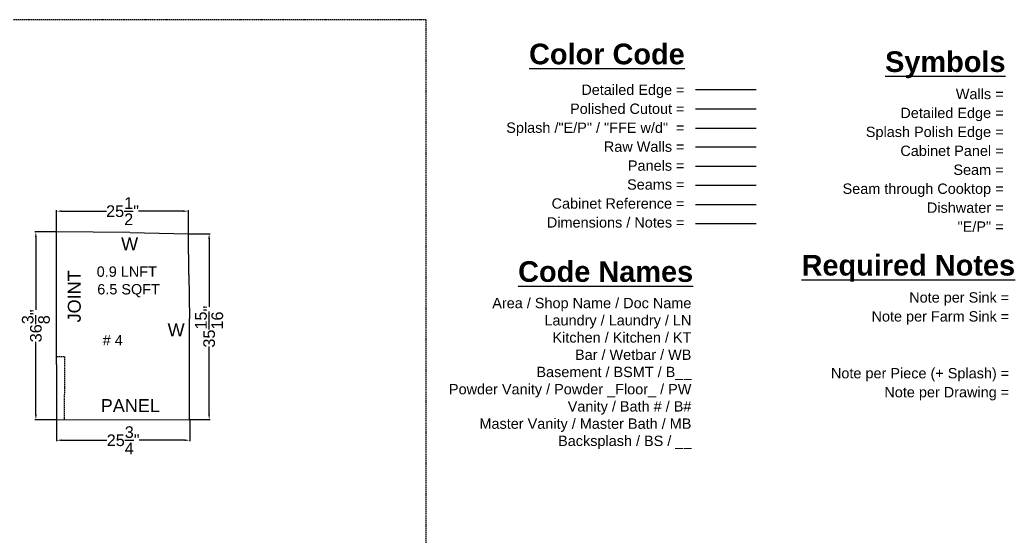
# Model space of a CAD drawing. Extents: x -347 to 953, y -714 to 758.
# Drawn here: x 116.9 to 309.3, y 45.3 to 145.2 of the extents above; entities that cross this region are included whole.
import ezdxf
from ezdxf.enums import TextEntityAlignment as Align

# ---------------------------------------------------------------- set-up
doc = ezdxf.new("R2010")
doc.units = 0
doc.header["$MEASUREMENT"] = 0
doc.linetypes.add('DASHED', pattern=[0.75, 0.5, -0.25])
doc.layers.get('0').update_dxf_attribs({"linetype": 'CONTINUOUS'})
doc.layers.get('Defpoints').update_dxf_attribs({"linetype": 'CONTINUOUS'})
for name, color, linetype in [('BLUE_BLUE', 5, 'CONTINUOUS'), ('GREEN_TEXT', 90, 'CONTINUOUS'), ('ORANGE_CABS', 30, 'DASHED'), ('RED_WALL', 1, 'CONTINUOUS')]:
    doc.layers.add(name, color=color, linetype=linetype)
doc.layers.add('No Print', color=8, linetype='CONTINUOUS', plot=False)
doc.layers.add('Reference', color=7, linetype='CONTINUOUS', transparency=0.5)
doc.styles.add('Model Text', font='arial.ttf', dxfattribs={"height": 2})
doc.styles.get("Standard").update_dxf_attribs({"font": 'arial.ttf'})
doc.dimstyles.get("Standard").update_dxf_attribs({"dimtxt": 2.25, "dimasz": 1, "dimexe": 0.18, "dimexo": 0.0625, "dimgap": 0.09, "dimtad": 0, "dimdec": 4, "dimzin": 0, "dimdsep": 46, "dimlunit": 5, "dimtxsty": 'Standard', "dimcen": 1, "dimclrd": 3, "dimclre": 3, "dimadec": 0, "dimazin": 0, "dimtfac": 1, "dimtdec": 4, "dimtofl": 0, "dimtmove": 0, "dimatfit": 3, "dimfxl": 1, "dimtolj": 1, "dimtzin": 0, "dimarcsym": 0})

# ---------------------------------------------------------------- blocks, each defined once
blk = doc.blocks.new('*D124')
at = {"color": 3, "linetype": 'Continuous', "lineweight": -2, "transparency": 16777216}
for p, q in [((123.98, 104.26), (123.98, 108.38)), ((124.98, 108.2), (133.63, 108.2)), ((148.47, 108.2), (139.82, 108.2)), ((149.47, 103.89), (149.47, 108.38))]:
    blk.add_line(p, q, dxfattribs=at)
at = {"color": 3, "linetype": 'Continuous', "transparency": 16777216}
for points in [[(124.98, 108.36), (124.98, 108.03), (123.98, 108.2)], [(148.47, 108.36), (148.47, 108.03), (149.47, 108.2)]]:
    blk.add_solid(points, dxfattribs=at)
at = {"layer": 'Defpoints', "color": 0, "linetype": 'Continuous', "transparency": 16777216}
for p in [(149.47, 108.2), (123.98, 104.2), (149.47, 103.82)]:
    blk.add_point(p, dxfattribs=at)
at = {"color": 0, "linetype": 'Continuous', "transparency": 16777216, "insert": (136.72, 108.2), "char_height": 2.25, "attachment_point": 5}
blk.add_mtext('\\A1;25{\\H1x;\\S1/2;}"', dxfattribs=at)
blk = doc.blocks.new('*D125')
at = {"color": 3, "linetype": 'Continuous', "lineweight": -2, "transparency": 16777216}
for p, q in [((149.53, 103.82), (153.65, 103.82)), ((153.47, 102.82), (153.47, 89.69)), ((153.47, 68.86), (153.47, 82)), ((149.77, 67.86), (153.65, 67.86))]:
    blk.add_line(p, q, dxfattribs=at)
at = {"color": 3, "linetype": 'Continuous', "transparency": 16777216}
for points in [[(153.3, 102.82), (153.64, 102.82), (153.47, 103.82)], [(153.3, 68.86), (153.64, 68.86), (153.47, 67.86)]]:
    blk.add_solid(points, dxfattribs=at)
at = {"layer": 'Defpoints', "color": 0, "linetype": 'Continuous', "transparency": 16777216}
for p in [(149.47, 103.82), (149.71, 67.86), (153.47, 67.86)]:
    blk.add_point(p, dxfattribs=at)
at = {"color": 0, "linetype": 'Continuous', "transparency": 16777216, "insert": (153.47, 85.84), "char_height": 2.25, "attachment_point": 5, "rotation": 90}
blk.add_mtext('\\A1;35{\\H1x;\\S15/16;}"', dxfattribs=at)
blk = doc.blocks.new('*D126')
at = {"color": 3, "linetype": 'Continuous', "lineweight": -2, "transparency": 16777216}
for p, q in [((123.96, 67.75), (123.96, 63.68)), ((149.71, 67.8), (149.71, 63.68)), ((124.96, 63.86), (133.71, 63.86)), ((148.71, 63.86), (139.96, 63.86))]:
    blk.add_line(p, q, dxfattribs=at)
at = {"color": 3, "linetype": 'Continuous', "transparency": 16777216}
for points in [[(124.96, 64.03), (124.96, 63.7), (123.96, 63.86)], [(148.71, 64.03), (148.71, 63.7), (149.71, 63.86)]]:
    blk.add_solid(points, dxfattribs=at)
at = {"layer": 'Defpoints', "color": 0, "linetype": 'Continuous', "transparency": 16777216}
for p in [(123.96, 67.81), (149.71, 67.86), (123.96, 63.86)]:
    blk.add_point(p, dxfattribs=at)
at = {"color": 0, "linetype": 'Continuous', "transparency": 16777216, "insert": (136.84, 63.86), "char_height": 2.25, "attachment_point": 5}
blk.add_mtext('\\A1;25{\\H1x;\\S3/4;}"', dxfattribs=at)
blk = doc.blocks.new('*D127')
at = {"color": 3, "linetype": 'Continuous', "lineweight": -2, "transparency": 16777216}
for p, q in [((123.91, 104.2), (119.78, 104.2)), ((119.96, 103.2), (119.96, 89.08)), ((119.96, 68.81), (119.96, 82.93)), ((123.9, 67.81), (119.78, 67.81))]:
    blk.add_line(p, q, dxfattribs=at)
at = {"color": 3, "linetype": 'Continuous', "transparency": 16777216}
for points in [[(119.8, 103.2), (120.13, 103.2), (119.96, 104.2)], [(119.8, 68.81), (120.13, 68.81), (119.96, 67.81)]]:
    blk.add_solid(points, dxfattribs=at)
at = {"layer": 'Defpoints', "color": 0, "linetype": 'Continuous', "transparency": 16777216}
for p in [(119.96, 104.2), (123.98, 104.2), (123.96, 67.81)]:
    blk.add_point(p, dxfattribs=at)
at = {"color": 0, "linetype": 'Continuous', "transparency": 16777216, "insert": (119.96, 86), "char_height": 2.25, "attachment_point": 5, "rotation": 90}
blk.add_mtext('\\A1;36{\\H1x;\\S3/8;}"', dxfattribs=at)

msp = doc.modelspace()

# ---------------------------------------------------------------- linework, layer by layer
at = {"color": 5, "linetype": 'Continuous'}
msp.add_line((247.516515, 131.739339), (259.268681, 131.739339), dxfattribs=at)
at = {"color": 4, "linetype": 'Continuous'}
msp.add_line((247.516515, 128.015061), (259.268681, 128.015061), dxfattribs=at)
at = {"color": 6, "linetype": 'Continuous'}
msp.add_line((247.516515, 124.290783), (259.268681, 124.290783), dxfattribs=at)
at = {"color": 1, "linetype": 'Continuous'}
msp.add_line((247.516515, 120.646597), (259.268681, 120.646597), dxfattribs=at)
at = {"color": 143, "linetype": 'Continuous', "true_color": 0x7aafdf}
msp.add_line((247.516515, 116.926402), (259.268681, 116.926402), dxfattribs=at)
at = {"color": 30, "linetype": 'Continuous', "true_color": 0xf26722}
msp.add_line((247.516515, 113.232486), (259.268681, 113.232486), dxfattribs=at)
at = {"color": 30, "linetype": 'Continuous', "true_color": 0xf8991e}
msp.add_line((247.516515, 109.487968), (259.268681, 109.487968), dxfattribs=at)
at = {"color": 11, "linetype": 'Continuous', "true_color": 0xf27172}
msp.add_line((123.97746, 78.542325), (123.97746, 104.197086), dxfattribs=at)
at = {"color": 3, "linetype": 'Continuous'}
msp.add_line((247.516515, 105.819104), (259.268681, 105.819104), dxfattribs=at)
at = {"color": 143, "true_color": 0x7aafdf}
msp.add_line((123.961859, 67.807568), (149.708418, 67.863613), dxfattribs=at)
at = {"layer": 'BLUE_BLUE', "color": 5}
msp.add_line((123.97746, 78.542325), (123.961859, 67.807568), dxfattribs=at)
at = {"layer": 'No Print', "linetype": 'DASHED', "ltscale": 0.5}
msp.add_lwpolyline([(-89.592495, -54.608243), (195.446917, -54.608243), (195.446917, 145.220665), (-89.592495, 145.220665)], close=True, dxfattribs=at)
at = {"layer": 'ORANGE_CABS', "color": 30, "linetype": 'DASHED', "ltscale": 0.5}
for p, q in [((123.97746, 80.042326), (125.479641, 80.041526)), ((125.479641, 80.041526), (125.461865, 67.810833))]:
    msp.add_line(p, q, dxfattribs=at)
at = {"layer": 'RED_WALL', "color": 1}
for p, q in [((138.153351, 104.09074), (123.97746, 104.197086)), ((138.153351, 104.09074), (149.471171, 103.824939)), ((149.517072, 95.855592), (149.471171, 103.824939)), ((149.517072, 95.855592), (149.656228, 87.434225)), ((149.708418, 67.863613), (149.656228, 87.434225))]:
    msp.add_line(p, q, dxfattribs=at)

# ---------------------------------------------------------------- texts
at = {"linetype": 'Continuous', "char_height": 2, "attachment_point": 5, "style": 'Model Text'}
for s, insert in [('0.9 LNFT', (137.552554, 96.483213)), ('6.5 SQFT', (137.892054, 92.808107)), ('# 4', (134.838385, 83.222504))]:
    msp.add_mtext(s, dxfattribs=dict(at, insert=insert))
at = {"layer": 'GREEN_TEXT', "color": 90}
for s, p in [('W', (136.447929, 103.129482)), ('W', (145.445713, 86.473931)), ('PANEL', (132.505534, 71.822255))]:
    msp.add_text(s, height=2.5, dxfattribs=at).set_placement(p, align=Align.TOP_LEFT)
msp.add_text('JOINT', height=2.5, rotation=90, dxfattribs=at).set_placement((126.143045, 86.663375), align=Align.TOP_LEFT)
at = {"layer": 'Reference', "linetype": 'Continuous', "attachment_point": 1, "style": 'Model Text'}
for s, width, insert, char_height in [('{\\fArial|b1|i0|c0|p34;\\LColor Code}', 68.7490007, (215.348605, 140.621501), 4), ('{\\fArial|b1|i0|c0|p34;\\LSymbols}', 23.14391461, (284.209924, 139.139634), 4), ('{\\fArial|b1|i0|c0|p34;\\LCode Names}', 49.99480422, (213.235345, 98.512657), 4), ('{\\fArial|b1|i0|c0|p34;\\LRequired Notes}', 57.24687467, (268.057007, 99.735016), 4), ('\\pxqr;{\\C2;Area / Shop Name / Doc Name\\P}Laundry / Laundry / LN\\PKitchen / Kitchen / KT\\PBar / Wetbar / WB\\PBasement / BSMT / B__\\PPowder Vanity / Powder _Floor_ / PW\\PVanity / Bath # / B#\\PMaster Vanity / Master Bath / MB\\PBacksplash / BS / __\\P\\P ', 71.98762307, (174.75413, 91.416768), 2)]:
    msp.add_mtext_dynamic_manual_height_columns(s, width=width, gutter_width=10, heights=[0], dxfattribs=dict(at, insert=insert, char_height=char_height))
at = {"layer": 'Reference', "linetype": 'Continuous', "char_height": 2, "attachment_point": 1, "line_spacing_factor": 1.1, "style": 'Model Text'}
for s, insert in [('\\pxqr;Detailed Edge =\\PPolished Cutout = \\PSplash /"E/P" / "FFE w/d"  =\\PRaw Walls = \\PPanels = \\PSeams =\\PCabinet Reference =\\PDimensions / Notes =    ', (204.416073, 132.694762)), ('\\pxqr;Walls = \\PDetailed Edge =\\PSplash Polish Edge =\\PCabinet Panel = \\PSeam = \\PSeam through Cooktop =\\PDishwater = ^J"E/P" =  \\P ', (266.121672, 131.886858)), ('\\pxqr;Note per Sink = \\PNote per Farm Sink =\\P\\P\\PNote per Piece (+ Splash) = \\PNote per Drawing = ', (267.20897, 92.508173))]:
    msp.add_mtext_dynamic_manual_height_columns(s, width=40.99871959, gutter_width=10, heights=[0], dxfattribs=dict(at, insert=insert))

# ---------------------------------------------------------------- dimensions: what is measured, and where the dimension line sits
at = {"linetype": 'Continuous'}
for base, p1, p2, picture, middle in [((149.471171, 108.197086), (123.97746, 104.197086), (149.471171, 103.824939), '*D124', (136.724316, 108.197086)), ((123.961859, 63.863613), (149.708418, 67.863613), (123.961859, 67.807568), '*D126', (136.835138, 63.863613))]:
    dim = msp.add_linear_dim(base=base, p1=p1, p2=p2, dimstyle='Standard', override={"dimpost": '"'}, dxfattribs=at)
    dim.commit()
    dim.dimension.update_dxf_attribs({"geometry": picture, "text_midpoint": middle})
for base, p1, p2, picture, middle in [((119.961859, 104.197086), (123.961859, 67.807568), (123.97746, 104.197086), '*D127', (119.961859, 86.002327)), ((153.471171, 67.863613), (149.471171, 103.824939), (149.708418, 67.863613), '*D125', (153.471171, 85.844276))]:
    dim = msp.add_linear_dim(base=base, p1=p1, p2=p2, angle=90, dimstyle='Standard', override={"dimpost": '"'}, dxfattribs=at)
    dim.commit()
    dim.dimension.update_dxf_attribs({"geometry": picture, "text_midpoint": middle})

doc.saveas('drawing.dxf')
